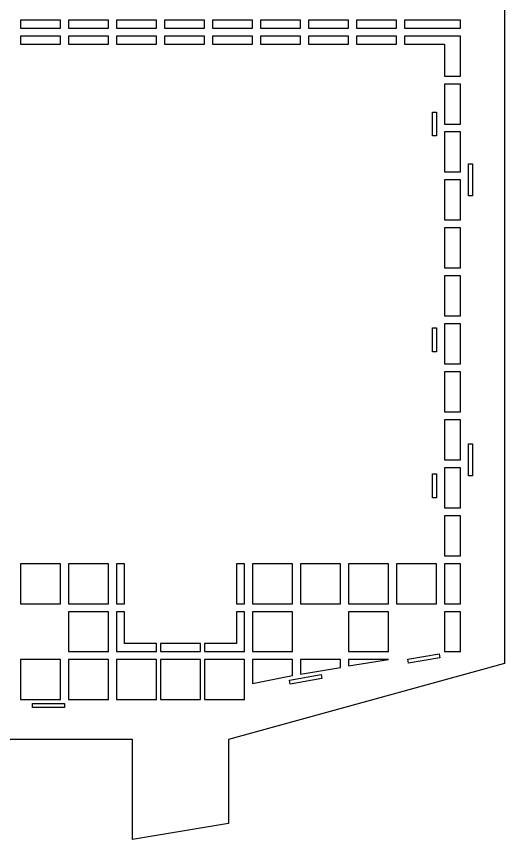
# Model space of a CAD drawing. Extents: x -831 to 1547, y -1426 to -385.
# Drawn here: x -459 to -93, y -1426 to -808 of the extents above; entities that cross this region are included whole.
import ezdxf

# ---------------------------------------------------------------- set-up
doc = ezdxf.new("R2010")
doc.units = 0
doc.layers.add('CUT', color=18, linetype='CONTINUOUS')
doc.layers.add('ENGRAVE', color=1, linetype='CONTINUOUS')

msp = doc.modelspace()

# ---------------------------------------------------------------- linework, layer by layer
at = {"layer": 'CUT'}
for points in [[(-665.92, -1350.9), (-665.92, -837.7), (-569.92, -780.9), (-92.92, -780.9), (-92.92, -1293.9), (-299.92, -1350.9), (-299.92, -1413.9), (-371.92, -1425.9), (-371.92, -1350.9)], [(-143.92, -897.9), (-146.92, -897.9), (-146.92, -879.9), (-143.92, -879.9)], [(-116.92, -942.9), (-119.92, -942.9), (-119.92, -918.9), (-116.92, -918.9)], [(-143.92, -1059.9), (-146.92, -1059.9), (-146.92, -1041.9), (-143.92, -1041.9)], [(-116.92, -1152.9), (-119.92, -1152.9), (-119.92, -1128.9), (-116.92, -1128.9)], [(-143.92, -1169.4), (-146.92, -1169.4), (-146.92, -1151.4), (-143.92, -1151.4)], [(-141.83, -1286.48), (-141.31, -1289.44), (-164.94, -1293.6), (-165.46, -1290.65)], [(-230.46, -1302.11), (-229.94, -1305.06), (-253.57, -1309.23), (-254.1, -1306.28)], [(-422.92, -1323.9), (-422.92, -1326.9), (-446.92, -1326.9), (-446.92, -1323.9)]]:
    msp.add_lwpolyline(points, close=True, dxfattribs=at)
at = {"layer": 'ENGRAVE'}
for points in [[(-425.92, -810.9), (-455.92, -810.9), (-455.92, -816.9), (-425.92, -816.9)], [(-389.92, -810.9), (-419.92, -810.9), (-419.92, -816.9), (-389.92, -816.9)], [(-353.92, -810.9), (-383.92, -810.9), (-383.92, -816.9), (-353.92, -816.9)], [(-317.92, -810.9), (-347.92, -810.9), (-347.92, -816.9), (-317.92, -816.9)], [(-281.92, -810.9), (-311.92, -810.9), (-311.92, -816.9), (-281.92, -816.9)], [(-245.92, -810.9), (-275.92, -810.9), (-275.92, -816.9), (-245.92, -816.9)], [(-209.92, -810.9), (-239.92, -810.9), (-239.92, -816.9), (-209.92, -816.9)], [(-173.92, -810.9), (-203.92, -810.9), (-203.92, -816.9), (-173.92, -816.9)], [(-137.92, -816.9), (-125.92, -816.9), (-125.92, -810.9), (-137.92, -810.9), (-167.92, -810.9), (-167.92, -816.9)], [(-425.92, -822.9), (-455.92, -822.9), (-455.92, -828.9), (-425.92, -828.9)], [(-389.92, -822.9), (-419.92, -822.9), (-419.92, -828.9), (-389.92, -828.9)], [(-353.92, -822.9), (-383.92, -822.9), (-383.92, -828.9), (-353.92, -828.9)], [(-317.92, -822.9), (-347.92, -822.9), (-347.92, -828.9), (-317.92, -828.9)], [(-281.92, -822.9), (-311.92, -822.9), (-311.92, -828.9), (-281.92, -828.9)], [(-245.92, -822.9), (-275.92, -822.9), (-275.92, -828.9), (-245.92, -828.9)], [(-209.92, -822.9), (-239.92, -822.9), (-239.92, -828.9), (-209.92, -828.9)], [(-173.92, -822.9), (-203.92, -822.9), (-203.92, -828.9), (-173.92, -828.9)], [(-137.92, -852.9), (-125.92, -852.9), (-125.92, -822.9), (-137.92, -822.9), (-167.92, -822.9), (-167.92, -828.9), (-137.92, -828.9)], [(-125.92, -858.9), (-137.92, -858.9), (-137.92, -888.9), (-125.92, -888.9)], [(-125.92, -894.9), (-137.92, -894.9), (-137.92, -924.9), (-125.92, -924.9)], [(-125.92, -930.9), (-137.92, -930.9), (-137.92, -960.9), (-125.92, -960.9)], [(-125.92, -966.9), (-137.92, -966.9), (-137.92, -996.9), (-125.92, -996.9)], [(-125.92, -1002.9), (-137.92, -1002.9), (-137.92, -1032.9), (-125.92, -1032.9)], [(-125.92, -1038.9), (-137.92, -1038.9), (-137.92, -1068.9), (-125.92, -1068.9)], [(-125.92, -1074.9), (-137.92, -1074.9), (-137.92, -1104.9), (-125.92, -1104.9)], [(-125.92, -1110.9), (-137.92, -1110.9), (-137.92, -1140.9), (-125.92, -1140.9)], [(-125.92, -1146.9), (-137.92, -1146.9), (-137.92, -1176.9), (-125.92, -1176.9)], [(-125.92, -1182.9), (-137.92, -1182.9), (-137.92, -1212.9), (-125.92, -1212.9)], [(-425.92, -1218.9), (-455.92, -1218.9), (-455.92, -1248.9), (-425.92, -1248.9)], [(-389.92, -1218.9), (-419.92, -1218.9), (-419.92, -1248.9), (-389.92, -1248.9)], [(-377.92, -1218.9), (-383.92, -1218.9), (-383.92, -1248.9), (-377.92, -1248.9)], [(-287.92, -1218.9), (-293.92, -1218.9), (-293.92, -1248.9), (-287.92, -1248.9)], [(-251.92, -1218.9), (-281.92, -1218.9), (-281.92, -1248.9), (-251.92, -1248.9)], [(-215.92, -1218.9), (-245.92, -1218.9), (-245.92, -1248.9), (-215.92, -1248.9)], [(-179.92, -1218.9), (-209.92, -1218.9), (-209.92, -1248.9), (-179.92, -1248.9)], [(-143.92, -1218.9), (-173.92, -1218.9), (-173.92, -1248.9), (-143.92, -1248.9)], [(-125.92, -1218.9), (-137.92, -1218.9), (-137.92, -1248.9), (-125.92, -1248.9)], [(-389.92, -1254.9), (-419.92, -1254.9), (-419.92, -1284.9), (-389.92, -1284.9)], [(-377.92, -1254.9), (-383.92, -1254.9), (-383.92, -1284.9), (-377.92, -1284.9), (-353.92, -1284.9), (-353.92, -1278.9), (-377.92, -1278.9)], [(-287.92, -1254.9), (-293.92, -1254.9), (-293.92, -1278.9), (-317.92, -1278.9), (-317.92, -1284.9), (-293.92, -1284.9), (-287.92, -1284.9)], [(-251.92, -1254.9), (-281.92, -1254.9), (-281.92, -1284.9), (-251.92, -1284.9)], [(-179.92, -1254.9), (-209.92, -1254.9), (-209.92, -1284.9), (-179.92, -1284.9)], [(-125.92, -1254.9), (-137.92, -1254.9), (-137.92, -1284.9), (-125.92, -1284.9)], [(-350.92, -1278.9), (-350.92, -1284.9), (-320.92, -1284.9), (-320.92, -1278.9)], [(-425.92, -1290.9), (-455.92, -1290.9), (-455.92, -1320.9), (-425.92, -1320.9)], [(-389.92, -1290.9), (-419.92, -1290.9), (-419.92, -1320.9), (-389.92, -1320.9)], [(-353.92, -1290.9), (-383.92, -1290.9), (-383.92, -1320.9), (-353.92, -1320.9)], [(-320.92, -1290.9), (-350.92, -1290.9), (-350.92, -1320.9), (-320.92, -1320.9)], [(-287.92, -1290.9), (-317.92, -1290.9), (-317.92, -1320.9), (-287.92, -1320.9)], [(-251.92, -1290.9), (-281.92, -1290.9), (-281.92, -1308.9), (-251.92, -1302.9)], [(-215.92, -1290.9), (-245.92, -1290.9), (-245.92, -1301.91), (-215.92, -1296.9)], [(-179.92, -1290.9), (-209.92, -1290.9), (-209.92, -1295.65)]]:
    msp.add_lwpolyline(points, close=True, dxfattribs=at)

doc.saveas('drawing.dxf')
